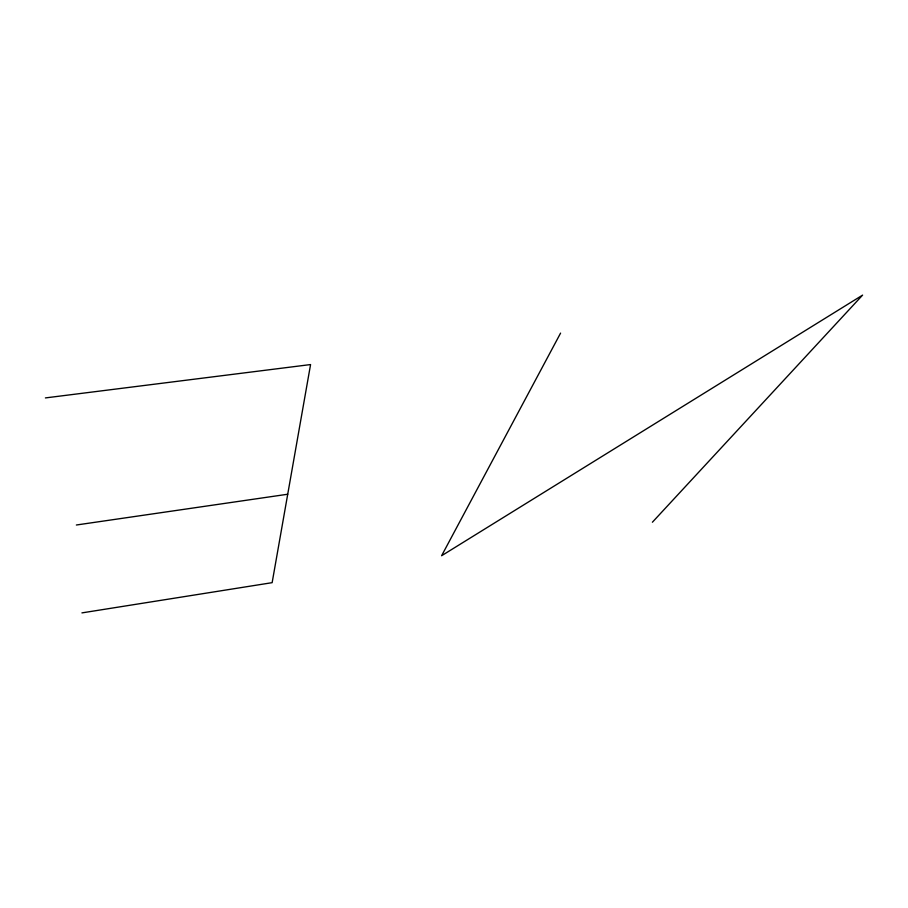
<?xml version="1.0" encoding="UTF-8"?>
<svg xmlns="http://www.w3.org/2000/svg" width="908" height="908" viewBox="0 0 908 908"><rect width="100%" height="100%" fill="white"/><g stroke="black" fill="none" stroke-linecap="round" stroke-linejoin="round"><path stroke-width="1.36" d="M560.588 333.1L441.606 555.73L862.6 295.111L652.398 522.225M81.924 612.889L272.139 582.664L310.57 364.562L45.4 397.92M76.363 525.006L287.723 494.236"/></g></svg>
